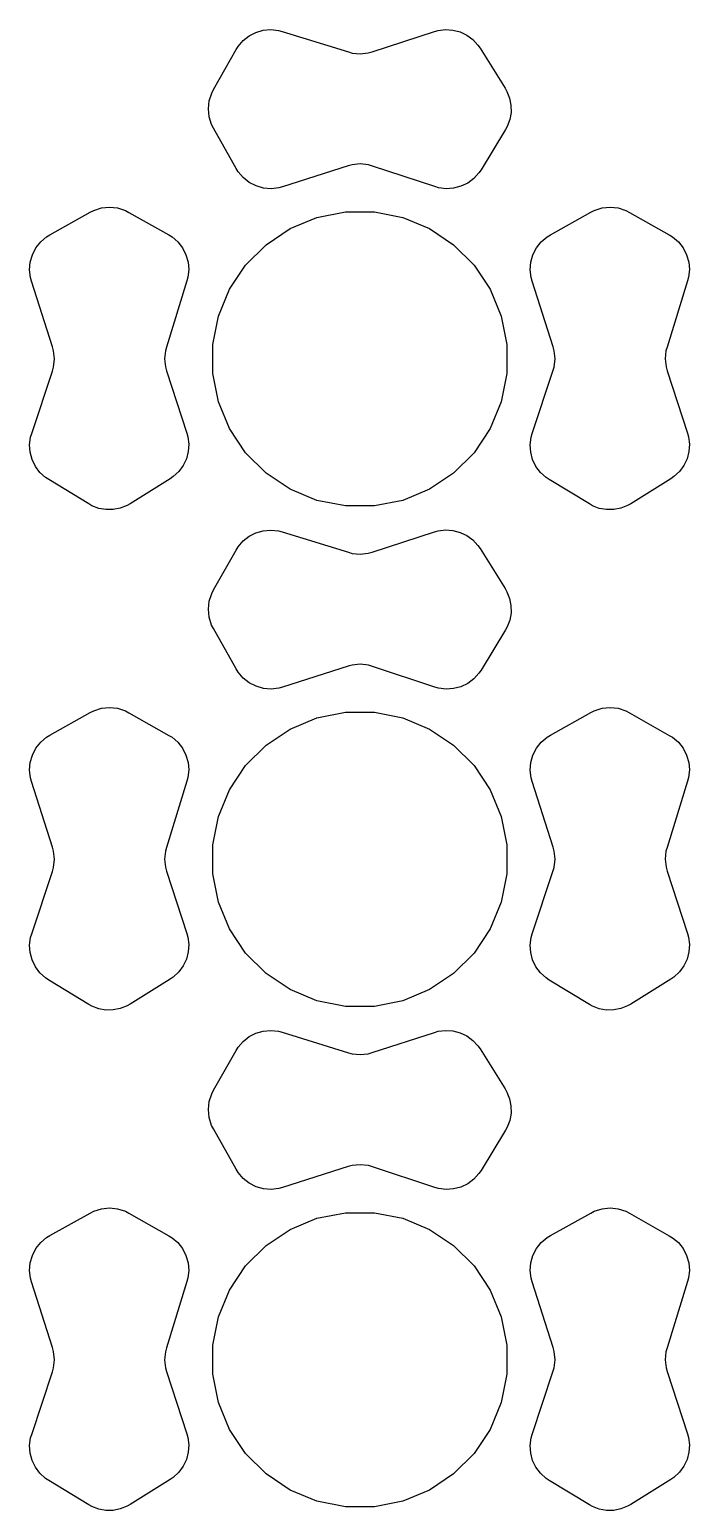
# Model space of a CAD drawing. Header units: millimetres. Extents: x 69 to 174, y -160 to -92.
# Drawn here: x 118.29 to 121.63, y -114.16 to -106.64 of the extents above; entities that cross this region are included whole.
import ezdxf

# ---------------------------------------------------------------- set-up
doc = ezdxf.new("R2010")
doc.units = ezdxf.units.MM
doc.layers.add('Front', color=13, linetype='CONTINUOUS', true_color=0xc83434)

msp = doc.modelspace()

# ---------------------------------------------------------------- linework, layer by layer
at = {"layer": 'Front', "linetype": 'CONTINUOUS'}
for p, q in [((119.400375, -106.675957), (119.434826, -106.658287)), ((119.434826, -106.658287), (119.472032, -106.647572)), ((119.472032, -106.647572), (119.510604, -106.644211)), ((119.510604, -106.644211), (119.549102, -106.64833)), ((119.549102, -106.64833), (119.56773, -106.653619)), ((119.56773, -106.653619), (119.903712, -106.757468)), ((120.024385, -106.756661), (120.340686, -106.654239)), ((120.340686, -106.654239), (120.358849, -106.648823)), ((120.358849, -106.648823), (120.396456, -106.644142)), ((120.396456, -106.644142), (120.434272, -106.646623)), ((120.434272, -106.646623), (120.470945, -106.656177)), ((120.470945, -106.656177), (120.505164, -106.672462)), ((119.334778, -106.745898), (119.344731, -106.729287)), ((119.344731, -106.729287), (119.369965, -106.699922)), ((119.369965, -106.699922), (119.400375, -106.675957)), ((120.505164, -106.672462), (120.535707, -106.694897)), ((120.535707, -106.694897), (120.561481, -106.722679)), ((120.561481, -106.722679), (120.571899, -106.738513)), ((119.219998, -106.947911), (119.334778, -106.745898)), ((119.903712, -106.757468), (119.923398, -106.763035)), ((119.923398, -106.763035), (119.964114, -106.766934)), ((119.964114, -106.766934), (120.004776, -106.762491)), ((120.004776, -106.762491), (120.024385, -106.756661)), ((120.571899, -106.738513), (120.698898, -106.941711)), ((119.210268, -106.966066), (119.219998, -106.947911)), ((120.698898, -106.941711), (120.7083, -106.957547)), ((120.7083, -106.957547), (120.721774, -106.991819)), ((119.193339, -107.046228), (119.197667, -107.005273)), ((119.197667, -107.005273), (119.210268, -106.966066)), ((120.721774, -106.991819), (120.72875, -107.027978)), ((120.72875, -107.027978), (120.728993, -107.064802)), ((119.197468, -107.087203), (119.193339, -107.046228)), ((119.20988, -107.12647), (119.197468, -107.087203)), ((120.722495, -107.10105), (120.709477, -107.135497)), ((120.728993, -107.064802), (120.722495, -107.10105)), ((119.219522, -107.144672), (119.20988, -107.12647)), ((119.334392, -107.349141), (119.219522, -107.144672)), ((120.700286, -107.151457), (120.576737, -107.355084)), ((120.709477, -107.135497), (120.700286, -107.151457)), ((119.902393, -107.335815), (119.569401, -107.441767)), ((119.922491, -107.32999), (119.902393, -107.335815)), ((119.964123, -107.325852), (119.922491, -107.32999)), ((120.005708, -107.330442), (119.964123, -107.325852)), ((120.025742, -107.336485), (120.005708, -107.330442)), ((120.343041, -107.441254), (120.025742, -107.336485)), ((119.344378, -107.365948), (119.334392, -107.349141)), ((119.369775, -107.395661), (119.344378, -107.365948)), ((119.400454, -107.419882), (119.369775, -107.395661)), ((120.540542, -107.399746), (120.509737, -107.422746)), ((120.56639, -107.37129), (120.540542, -107.399746)), ((120.576737, -107.355084), (120.56639, -107.37129)), ((119.435249, -107.437691), (119.400454, -107.419882)), ((119.472838, -107.448412), (119.435249, -107.437691)), ((119.511793, -107.451636), (119.472838, -107.448412)), ((119.550633, -107.447242), (119.511793, -107.451636)), ((119.569401, -107.441767), (119.550633, -107.447242)), ((120.361432, -107.446862), (120.343041, -107.441254)), ((120.399567, -107.451727), (120.361432, -107.446862)), ((120.437929, -107.449223), (120.399567, -107.451727)), ((120.475108, -107.439442), (120.437929, -107.449223)), ((120.509737, -107.422746), (120.475108, -107.439442)), ((118.593485, -107.571255), (118.611686, -107.561613)), ((118.611686, -107.561613), (118.650954, -107.549202)), ((118.650954, -107.549202), (118.691929, -107.545074)), ((118.691929, -107.545074), (118.732883, -107.549402)), ((118.732883, -107.549402), (118.77209, -107.562004)), ((118.77209, -107.562004), (118.790246, -107.571731)), ((121.133485, -107.571255), (121.151686, -107.561613)), ((121.151686, -107.561613), (121.190954, -107.549202)), ((121.190954, -107.549202), (121.231929, -107.545074)), ((121.231929, -107.545074), (121.272883, -107.549402)), ((121.272883, -107.549402), (121.31209, -107.562004)), ((121.31209, -107.562004), (121.330246, -107.571731)), ((118.389016, -107.686125), (118.593485, -107.571255)), ((118.790246, -107.571731), (118.992259, -107.686511)), ((119.608452, -107.654468), (119.744286, -107.598204)), ((119.744286, -107.598204), (119.888487, -107.56952)), ((119.888487, -107.56952), (120.035513, -107.56952)), ((120.035513, -107.56952), (120.179714, -107.598204)), ((120.179714, -107.598204), (120.315548, -107.654468)), ((120.929016, -107.686125), (121.133485, -107.571255)), ((121.330246, -107.571731), (121.532259, -107.686511)), ((118.342498, -107.721511), (118.372212, -107.696116)), ((118.372212, -107.696116), (118.389016, -107.686125)), ((118.992259, -107.686511), (119.00887, -107.696465)), ((119.00887, -107.696465), (119.038234, -107.721702)), ((119.486205, -107.736151), (119.608452, -107.654468)), ((120.315548, -107.654468), (120.437795, -107.736151)), ((120.882498, -107.721511), (120.912212, -107.696116)), ((120.912212, -107.696116), (120.929016, -107.686125)), ((121.532259, -107.686511), (121.54887, -107.696465)), ((121.54887, -107.696465), (121.578234, -107.721702)), ((118.289744, -107.824572), (118.300465, -107.786983)), ((118.300465, -107.786983), (118.318275, -107.752189)), ((118.318275, -107.752189), (118.342498, -107.721511)), ((119.038234, -107.721702), (119.0622, -107.752113)), ((119.0622, -107.752113), (119.079872, -107.786563)), ((119.079872, -107.786563), (119.090592, -107.823769)), ((119.382242, -107.840114), (119.486205, -107.736151)), ((120.437795, -107.736151), (120.541758, -107.840114)), ((120.829744, -107.824572), (120.840465, -107.786983)), ((120.840465, -107.786983), (120.858275, -107.752189)), ((120.858275, -107.752189), (120.882498, -107.721511)), ((121.578234, -107.721702), (121.6022, -107.752113)), ((121.6022, -107.752113), (121.619872, -107.786563)), ((121.619872, -107.786563), (121.630592, -107.823769)), ((118.28652, -107.863527), (118.289744, -107.824572)), ((119.093959, -107.862341), (119.089849, -107.900841)), ((119.090592, -107.823769), (119.093959, -107.862341)), ((119.300559, -107.962361), (119.382242, -107.840114)), ((120.541758, -107.840114), (120.623441, -107.962361)), ((120.82652, -107.863527), (120.829744, -107.824572)), ((121.633959, -107.862341), (121.629849, -107.900841)), ((121.630592, -107.823769), (121.633959, -107.862341)), ((118.290915, -107.902367), (118.28652, -107.863527)), ((118.29639, -107.921134), (118.290915, -107.902367)), ((118.402342, -108.254126), (118.29639, -107.921134)), ((119.084538, -107.919463), (118.980689, -108.255445)), ((119.089849, -107.900841), (119.084538, -107.919463)), ((120.830915, -107.902367), (120.82652, -107.863527)), ((120.83639, -107.921134), (120.830915, -107.902367)), ((120.942342, -108.254126), (120.83639, -107.921134)), ((121.624538, -107.919463), (121.520689, -108.255445)), ((121.629849, -107.900841), (121.624538, -107.919463)), ((119.244295, -108.098195), (119.300559, -107.962361)), ((120.623441, -107.962361), (120.679705, -108.098195)), ((119.215611, -108.242396), (119.244295, -108.098195)), ((120.679705, -108.098195), (120.708389, -108.242396)), ((118.408166, -108.274225), (118.402342, -108.254126)), ((118.412305, -108.315857), (118.408166, -108.274225)), ((118.975122, -108.275131), (118.971224, -108.315848)), ((118.980689, -108.255445), (118.975122, -108.275131)), ((119.215611, -108.389422), (119.215611, -108.242396)), ((120.708389, -108.242396), (120.708389, -108.389422)), ((120.948166, -108.274225), (120.942342, -108.254126)), ((120.952305, -108.315857), (120.948166, -108.274225)), ((121.515122, -108.275131), (121.511224, -108.315848)), ((121.520689, -108.255445), (121.515122, -108.275131)), ((118.296903, -108.694774), (118.401672, -108.377475)), ((118.401672, -108.377475), (118.407715, -108.357441)), ((118.407715, -108.357441), (118.412305, -108.315857)), ((118.971224, -108.315848), (118.975666, -108.356509)), ((118.975666, -108.356509), (118.981496, -108.376118)), ((118.981496, -108.376118), (119.083918, -108.692419)), ((120.836903, -108.694774), (120.941672, -108.377475)), ((120.941672, -108.377475), (120.947715, -108.357441)), ((120.947715, -108.357441), (120.952305, -108.315857)), ((121.511224, -108.315848), (121.515666, -108.356509)), ((121.515666, -108.356509), (121.521496, -108.376118)), ((121.521496, -108.376118), (121.623918, -108.692419)), ((119.244295, -108.533623), (119.215611, -108.389422)), ((120.708389, -108.389422), (120.679705, -108.533623)), ((119.300559, -108.669457), (119.244295, -108.533623)), ((120.679705, -108.533623), (120.623441, -108.669457)), ((119.382242, -108.791704), (119.300559, -108.669457)), ((120.623441, -108.669457), (120.541758, -108.791704)), ((118.286445, -108.751303), (118.291314, -108.71317)), ((118.288945, -108.789664), (118.286445, -108.751303)), ((118.291314, -108.71317), (118.296903, -108.694774)), ((119.083918, -108.692419), (119.089334, -108.710582)), ((119.089334, -108.710582), (119.094014, -108.748189)), ((119.094014, -108.748189), (119.091532, -108.786004)), ((120.826445, -108.751303), (120.831314, -108.71317)), ((120.828945, -108.789664), (120.826445, -108.751303)), ((120.831314, -108.71317), (120.836903, -108.694774)), ((121.623918, -108.692419), (121.629334, -108.710582)), ((121.629334, -108.710582), (121.634014, -108.748189)), ((121.634014, -108.748189), (121.631532, -108.786004)), ((118.298721, -108.826843), (118.288945, -108.789664)), ((118.315415, -108.861471), (118.298721, -108.826843)), ((119.081978, -108.822677), (119.065693, -108.856896)), ((119.091532, -108.786004), (119.081978, -108.822677)), ((119.486205, -108.895667), (119.382242, -108.791704)), ((120.541758, -108.791704), (120.437795, -108.895667)), ((120.838721, -108.826843), (120.828945, -108.789664)), ((120.855415, -108.861471), (120.838721, -108.826843)), ((121.621978, -108.822677), (121.605693, -108.856896)), ((121.631532, -108.786004), (121.621978, -108.822677)), ((118.338413, -108.892276), (118.315415, -108.861471)), ((118.366868, -108.918124), (118.338413, -108.892276)), ((119.015477, -108.913213), (118.999644, -108.923632)), ((119.043258, -108.887438), (119.015477, -108.913213)), ((119.065693, -108.856896), (119.043258, -108.887438)), ((119.608452, -108.97735), (119.486205, -108.895667)), ((120.437795, -108.895667), (120.315548, -108.97735)), ((120.878413, -108.892276), (120.855415, -108.861471)), ((120.906868, -108.918124), (120.878413, -108.892276)), ((121.555477, -108.913213), (121.539644, -108.923632)), ((121.583258, -108.887438), (121.555477, -108.913213)), ((121.605693, -108.856896), (121.583258, -108.887438)), ((118.383073, -108.92847), (118.366868, -108.918124)), ((118.5867, -109.052019), (118.383073, -108.92847)), ((118.999644, -108.923632), (118.796446, -109.050631)), ((119.744286, -109.033614), (119.608452, -108.97735)), ((120.315548, -108.97735), (120.179714, -109.033614)), ((120.923073, -108.92847), (120.906868, -108.918124)), ((121.1267, -109.052019), (120.923073, -108.92847)), ((121.539644, -108.923632), (121.336446, -109.050631)), ((118.602661, -109.061208), (118.5867, -109.052019)), ((118.637108, -109.074228), (118.602661, -109.061208)), ((118.78061, -109.060034), (118.746338, -109.073507)), ((118.796446, -109.050631), (118.78061, -109.060034)), ((119.888487, -109.062298), (119.744286, -109.033614)), ((120.035513, -109.062298), (119.888487, -109.062298)), ((120.179714, -109.033614), (120.035513, -109.062298)), ((121.142661, -109.061208), (121.1267, -109.052019)), ((121.177108, -109.074228), (121.142661, -109.061208)), ((121.32061, -109.060034), (121.286338, -109.073507)), ((121.336446, -109.050631), (121.32061, -109.060034)), ((118.673355, -109.080726), (118.637108, -109.074228)), ((118.710179, -109.080483), (118.673355, -109.080726)), ((118.746338, -109.073507), (118.710179, -109.080483)), ((121.213355, -109.080726), (121.177108, -109.074228)), ((121.250179, -109.080483), (121.213355, -109.080726)), ((121.286338, -109.073507), (121.250179, -109.080483)), ((119.369965, -109.239922), (119.400375, -109.215957)), ((119.400375, -109.215957), (119.434826, -109.198287)), ((119.434826, -109.198287), (119.472032, -109.187572)), ((119.472032, -109.187572), (119.510604, -109.184211)), ((119.510604, -109.184211), (119.549102, -109.18833)), ((119.549102, -109.18833), (119.56773, -109.193619)), ((119.56773, -109.193619), (119.903712, -109.297468)), ((120.024385, -109.296661), (120.340686, -109.194239)), ((120.340686, -109.194239), (120.358849, -109.188823)), ((120.358849, -109.188823), (120.396456, -109.184142)), ((120.396456, -109.184142), (120.434272, -109.186623)), ((120.434272, -109.186623), (120.470945, -109.196177)), ((120.470945, -109.196177), (120.505164, -109.212462)), ((120.505164, -109.212462), (120.535707, -109.234897)), ((119.219998, -109.487911), (119.334778, -109.285898)), ((119.334778, -109.285898), (119.344731, -109.269287)), ((119.344731, -109.269287), (119.369965, -109.239922)), ((120.535707, -109.234897), (120.561481, -109.262679)), ((120.561481, -109.262679), (120.571899, -109.278513)), ((120.571899, -109.278513), (120.698898, -109.481711)), ((119.903712, -109.297468), (119.923398, -109.303035)), ((119.923398, -109.303035), (119.964114, -109.306934)), ((119.964114, -109.306934), (120.004776, -109.302491)), ((120.004776, -109.302491), (120.024385, -109.296661)), ((119.197667, -109.545273), (119.210268, -109.506066)), ((119.210268, -109.506066), (119.219998, -109.487911)), ((120.698898, -109.481711), (120.7083, -109.497547)), ((120.7083, -109.497547), (120.721774, -109.531819)), ((119.193339, -109.586228), (119.197667, -109.545273)), ((119.197468, -109.627203), (119.193339, -109.586228)), ((120.721774, -109.531819), (120.72875, -109.567978)), ((120.72875, -109.567978), (120.728993, -109.604802)), ((119.20988, -109.66647), (119.197468, -109.627203)), ((119.219522, -109.684672), (119.20988, -109.66647)), ((120.722495, -109.64105), (120.709477, -109.675497)), ((120.728993, -109.604802), (120.722495, -109.64105)), ((119.334392, -109.889141), (119.219522, -109.684672)), ((120.700286, -109.691457), (120.576737, -109.895084)), ((120.709477, -109.675497), (120.700286, -109.691457)), ((119.344378, -109.905948), (119.334392, -109.889141)), ((119.902393, -109.875815), (119.569401, -109.981767)), ((119.922491, -109.86999), (119.902393, -109.875815)), ((119.964123, -109.865852), (119.922491, -109.86999)), ((120.005708, -109.870442), (119.964123, -109.865852)), ((120.025742, -109.876485), (120.005708, -109.870442)), ((120.343041, -109.981254), (120.025742, -109.876485)), ((119.369775, -109.935661), (119.344378, -109.905948)), ((119.400454, -109.959882), (119.369775, -109.935661)), ((119.435249, -109.977691), (119.400454, -109.959882)), ((120.509737, -109.962746), (120.475108, -109.979442)), ((120.540542, -109.939746), (120.509737, -109.962746)), ((120.56639, -109.91129), (120.540542, -109.939746)), ((120.576737, -109.895084), (120.56639, -109.91129)), ((119.472838, -109.988412), (119.435249, -109.977691)), ((119.511793, -109.991636), (119.472838, -109.988412)), ((119.550633, -109.987242), (119.511793, -109.991636)), ((119.569401, -109.981767), (119.550633, -109.987242)), ((120.361432, -109.986862), (120.343041, -109.981254)), ((120.399567, -109.991727), (120.361432, -109.986862)), ((120.437929, -109.989223), (120.399567, -109.991727)), ((120.475108, -109.979442), (120.437929, -109.989223)), ((118.389016, -110.226125), (118.593485, -110.111255)), ((118.593485, -110.111255), (118.611686, -110.101613)), ((118.611686, -110.101613), (118.650954, -110.089202)), ((118.650954, -110.089202), (118.691929, -110.085074)), ((118.691929, -110.085074), (118.732883, -110.089402)), ((118.732883, -110.089402), (118.77209, -110.102004)), ((118.77209, -110.102004), (118.790246, -110.111731)), ((118.790246, -110.111731), (118.992259, -110.226511)), ((119.744286, -110.138204), (119.888487, -110.10952)), ((119.888487, -110.10952), (120.035513, -110.10952)), ((120.035513, -110.10952), (120.179714, -110.138204)), ((120.929016, -110.226125), (121.133485, -110.111255)), ((121.133485, -110.111255), (121.151686, -110.101613)), ((121.151686, -110.101613), (121.190954, -110.089202)), ((121.190954, -110.089202), (121.231929, -110.085074)), ((121.231929, -110.085074), (121.272883, -110.089402)), ((121.272883, -110.089402), (121.31209, -110.102004)), ((121.31209, -110.102004), (121.330246, -110.111731)), ((121.330246, -110.111731), (121.532259, -110.226511)), ((119.608452, -110.194468), (119.744286, -110.138204)), ((120.179714, -110.138204), (120.315548, -110.194468)), ((118.318275, -110.292189), (118.342498, -110.261511)), ((118.342498, -110.261511), (118.372212, -110.236116)), ((118.372212, -110.236116), (118.389016, -110.226125)), ((118.992259, -110.226511), (119.00887, -110.236465)), ((119.00887, -110.236465), (119.038234, -110.261702)), ((119.038234, -110.261702), (119.0622, -110.292113)), ((119.486205, -110.276151), (119.608452, -110.194468)), ((120.315548, -110.194468), (120.437795, -110.276151)), ((120.858275, -110.292189), (120.882498, -110.261511)), ((120.882498, -110.261511), (120.912212, -110.236116)), ((120.912212, -110.236116), (120.929016, -110.226125)), ((121.532259, -110.226511), (121.54887, -110.236465)), ((121.54887, -110.236465), (121.578234, -110.261702)), ((121.578234, -110.261702), (121.6022, -110.292113)), ((118.289744, -110.364572), (118.300465, -110.326983)), ((118.300465, -110.326983), (118.318275, -110.292189)), ((119.0622, -110.292113), (119.079872, -110.326563)), ((119.079872, -110.326563), (119.090592, -110.363769)), ((119.382242, -110.380114), (119.486205, -110.276151)), ((120.437795, -110.276151), (120.541758, -110.380114)), ((120.829744, -110.364572), (120.840465, -110.326983)), ((120.840465, -110.326983), (120.858275, -110.292189)), ((121.6022, -110.292113), (121.619872, -110.326563)), ((121.619872, -110.326563), (121.630592, -110.363769)), ((118.28652, -110.403527), (118.289744, -110.364572)), ((118.290915, -110.442367), (118.28652, -110.403527)), ((119.093959, -110.402341), (119.089849, -110.440841)), ((119.090592, -110.363769), (119.093959, -110.402341)), ((119.300559, -110.502361), (119.382242, -110.380114)), ((120.541758, -110.380114), (120.623441, -110.502361)), ((120.82652, -110.403527), (120.829744, -110.364572)), ((120.830915, -110.442367), (120.82652, -110.403527)), ((121.633959, -110.402341), (121.629849, -110.440841)), ((121.630592, -110.363769), (121.633959, -110.402341)), ((118.29639, -110.461134), (118.290915, -110.442367)), ((118.402342, -110.794126), (118.29639, -110.461134)), ((119.084538, -110.459463), (118.980689, -110.795445)), ((119.089849, -110.440841), (119.084538, -110.459463)), ((120.83639, -110.461134), (120.830915, -110.442367)), ((120.942342, -110.794126), (120.83639, -110.461134)), ((121.624538, -110.459463), (121.520689, -110.795445)), ((121.629849, -110.440841), (121.624538, -110.459463)), ((119.244295, -110.638195), (119.300559, -110.502361)), ((120.623441, -110.502361), (120.679705, -110.638195)), ((119.215611, -110.782396), (119.244295, -110.638195)), ((120.679705, -110.638195), (120.708389, -110.782396)), ((118.408166, -110.814225), (118.402342, -110.794126)), ((119.215611, -110.929422), (119.215611, -110.782396)), ((120.708389, -110.782396), (120.708389, -110.929422)), ((120.948166, -110.814225), (120.942342, -110.794126)), ((118.407715, -110.897441), (118.412305, -110.855857)), ((118.412305, -110.855857), (118.408166, -110.814225)), ((118.975122, -110.815131), (118.971224, -110.855848)), ((118.971224, -110.855848), (118.975666, -110.896509)), ((118.980689, -110.795445), (118.975122, -110.815131)), ((120.947715, -110.897441), (120.952305, -110.855857)), ((120.952305, -110.855857), (120.948166, -110.814225)), ((121.515122, -110.815131), (121.511224, -110.855848)), ((121.511224, -110.855848), (121.515666, -110.896509)), ((121.520689, -110.795445), (121.515122, -110.815131)), ((118.296903, -111.234774), (118.401672, -110.917475)), ((118.401672, -110.917475), (118.407715, -110.897441)), ((118.975666, -110.896509), (118.981496, -110.916118)), ((118.981496, -110.916118), (119.083918, -111.232419)), ((119.244295, -111.073623), (119.215611, -110.929422)), ((120.708389, -110.929422), (120.679705, -111.073623)), ((120.836903, -111.234774), (120.941672, -110.917475)), ((120.941672, -110.917475), (120.947715, -110.897441)), ((121.515666, -110.896509), (121.521496, -110.916118)), ((121.521496, -110.916118), (121.623918, -111.232419)), ((119.300559, -111.209457), (119.244295, -111.073623)), ((120.679705, -111.073623), (120.623441, -111.209457)), ((118.291314, -111.25317), (118.296903, -111.234774)), ((119.083918, -111.232419), (119.089334, -111.250582)), ((119.382242, -111.331704), (119.300559, -111.209457)), ((120.623441, -111.209457), (120.541758, -111.331704)), ((120.831314, -111.25317), (120.836903, -111.234774)), ((121.623918, -111.232419), (121.629334, -111.250582)), ((118.286445, -111.291303), (118.291314, -111.25317)), ((118.288945, -111.329664), (118.286445, -111.291303)), ((119.089334, -111.250582), (119.094014, -111.288189)), ((119.094014, -111.288189), (119.091532, -111.326004)), ((120.826445, -111.291303), (120.831314, -111.25317)), ((120.828945, -111.329664), (120.826445, -111.291303)), ((121.629334, -111.250582), (121.634014, -111.288189)), ((121.634014, -111.288189), (121.631532, -111.326004)), ((118.298721, -111.366843), (118.288945, -111.329664)), ((118.315415, -111.401471), (118.298721, -111.366843)), ((119.081978, -111.362677), (119.065693, -111.396896)), ((119.091532, -111.326004), (119.081978, -111.362677)), ((119.486205, -111.435667), (119.382242, -111.331704)), ((120.541758, -111.331704), (120.437795, -111.435667)), ((120.838721, -111.366843), (120.828945, -111.329664)), ((120.855415, -111.401471), (120.838721, -111.366843)), ((121.621978, -111.362677), (121.605693, -111.396896)), ((121.631532, -111.326004), (121.621978, -111.362677)), ((118.338413, -111.432276), (118.315415, -111.401471)), ((118.366868, -111.458124), (118.338413, -111.432276)), ((118.383073, -111.46847), (118.366868, -111.458124)), ((118.5867, -111.592019), (118.383073, -111.46847)), ((118.999644, -111.463632), (118.796446, -111.590631)), ((119.015477, -111.453213), (118.999644, -111.463632)), ((119.043258, -111.427438), (119.015477, -111.453213)), ((119.065693, -111.396896), (119.043258, -111.427438)), ((119.608452, -111.51735), (119.486205, -111.435667)), ((120.437795, -111.435667), (120.315548, -111.51735)), ((120.878413, -111.432276), (120.855415, -111.401471)), ((120.906868, -111.458124), (120.878413, -111.432276)), ((120.923073, -111.46847), (120.906868, -111.458124)), ((121.1267, -111.592019), (120.923073, -111.46847)), ((121.539644, -111.463632), (121.336446, -111.590631)), ((121.555477, -111.453213), (121.539644, -111.463632)), ((121.583258, -111.427438), (121.555477, -111.453213)), ((121.605693, -111.396896), (121.583258, -111.427438)), ((119.744286, -111.573614), (119.608452, -111.51735)), ((120.315548, -111.51735), (120.179714, -111.573614)), ((118.602661, -111.601208), (118.5867, -111.592019)), ((118.637108, -111.614228), (118.602661, -111.601208)), ((118.673355, -111.620726), (118.637108, -111.614228)), ((118.710179, -111.620483), (118.673355, -111.620726)), ((118.746338, -111.613507), (118.710179, -111.620483)), ((118.78061, -111.600034), (118.746338, -111.613507)), ((118.796446, -111.590631), (118.78061, -111.600034)), ((119.888487, -111.602298), (119.744286, -111.573614)), ((120.035513, -111.602298), (119.888487, -111.602298)), ((120.179714, -111.573614), (120.035513, -111.602298)), ((121.142661, -111.601208), (121.1267, -111.592019)), ((121.177108, -111.614228), (121.142661, -111.601208)), ((121.213355, -111.620726), (121.177108, -111.614228)), ((121.250179, -111.620483), (121.213355, -111.620726)), ((121.286338, -111.613507), (121.250179, -111.620483)), ((121.32061, -111.600034), (121.286338, -111.613507)), ((121.336446, -111.590631), (121.32061, -111.600034)), ((119.369965, -111.779922), (119.400375, -111.755957)), ((119.400375, -111.755957), (119.434826, -111.738287)), ((119.434826, -111.738287), (119.472032, -111.727572)), ((119.472032, -111.727572), (119.510604, -111.724211)), ((119.510604, -111.724211), (119.549102, -111.72833)), ((119.549102, -111.72833), (119.56773, -111.733619)), ((119.56773, -111.733619), (119.903712, -111.837468)), ((120.024385, -111.836661), (120.340686, -111.734239)), ((120.340686, -111.734239), (120.358849, -111.728823)), ((120.358849, -111.728823), (120.396456, -111.724142)), ((120.396456, -111.724142), (120.434272, -111.726623)), ((120.434272, -111.726623), (120.470945, -111.736177)), ((120.470945, -111.736177), (120.505164, -111.752462)), ((120.505164, -111.752462), (120.535707, -111.774897)), ((119.219998, -112.027911), (119.334778, -111.825898)), ((119.334778, -111.825898), (119.344731, -111.809287)), ((119.344731, -111.809287), (119.369965, -111.779922)), ((119.903712, -111.837468), (119.923398, -111.843035)), ((119.923398, -111.843035), (119.964114, -111.846934)), ((119.964114, -111.846934), (120.004776, -111.842491)), ((120.004776, -111.842491), (120.024385, -111.836661)), ((120.535707, -111.774897), (120.561481, -111.802679)), ((120.561481, -111.802679), (120.571899, -111.818513)), ((120.571899, -111.818513), (120.698898, -112.021711)), ((119.197667, -112.085273), (119.210268, -112.046066)), ((119.210268, -112.046066), (119.219998, -112.027911)), ((120.698898, -112.021711), (120.7083, -112.037547)), ((120.7083, -112.037547), (120.721774, -112.071819)), ((120.721774, -112.071819), (120.72875, -112.107978)), ((119.193339, -112.126228), (119.197667, -112.085273)), ((119.197468, -112.167203), (119.193339, -112.126228)), ((120.728993, -112.144802), (120.722495, -112.18105)), ((120.72875, -112.107978), (120.728993, -112.144802)), ((119.20988, -112.20647), (119.197468, -112.167203)), ((119.219522, -112.224672), (119.20988, -112.20647)), ((120.709477, -112.215497), (120.700286, -112.231457)), ((120.722495, -112.18105), (120.709477, -112.215497)), ((119.334392, -112.429141), (119.219522, -112.224672)), ((120.700286, -112.231457), (120.576737, -112.435084)), ((119.344378, -112.445948), (119.334392, -112.429141)), ((119.369775, -112.475661), (119.344378, -112.445948)), ((119.902393, -112.415815), (119.569401, -112.521767)), ((119.922491, -112.40999), (119.902393, -112.415815)), ((119.964123, -112.405852), (119.922491, -112.40999)), ((120.005708, -112.410442), (119.964123, -112.405852)), ((120.025742, -112.416485), (120.005708, -112.410442)), ((120.343041, -112.521254), (120.025742, -112.416485)), ((120.576737, -112.435084), (120.56639, -112.45129)), ((119.400454, -112.499882), (119.369775, -112.475661)), ((119.435249, -112.517691), (119.400454, -112.499882)), ((119.472838, -112.528412), (119.435249, -112.517691)), ((119.569401, -112.521767), (119.550633, -112.527242)), ((120.361432, -112.526862), (120.343041, -112.521254)), ((120.475108, -112.519442), (120.437929, -112.529223)), ((120.509737, -112.502746), (120.475108, -112.519442)), ((120.540542, -112.479746), (120.509737, -112.502746)), ((120.56639, -112.45129), (120.540542, -112.479746)), ((119.511793, -112.531636), (119.472838, -112.528412)), ((119.550633, -112.527242), (119.511793, -112.531636)), ((120.399567, -112.531727), (120.361432, -112.526862)), ((120.437929, -112.529223), (120.399567, -112.531727)), ((118.389016, -112.766125), (118.593485, -112.651255)), ((118.593485, -112.651255), (118.611686, -112.641613)), ((118.611686, -112.641613), (118.650954, -112.629202)), ((118.650954, -112.629202), (118.691929, -112.625074)), ((118.691929, -112.625074), (118.732883, -112.629402)), ((118.732883, -112.629402), (118.77209, -112.642004)), ((118.77209, -112.642004), (118.790246, -112.651731)), ((118.790246, -112.651731), (118.992259, -112.766511)), ((119.744286, -112.678204), (119.888487, -112.64952)), ((119.888487, -112.64952), (120.035513, -112.64952)), ((120.035513, -112.64952), (120.179714, -112.678204)), ((120.929016, -112.766125), (121.133485, -112.651255)), ((121.133485, -112.651255), (121.151686, -112.641613)), ((121.151686, -112.641613), (121.190954, -112.629202)), ((121.190954, -112.629202), (121.231929, -112.625074)), ((121.231929, -112.625074), (121.272883, -112.629402)), ((121.272883, -112.629402), (121.31209, -112.642004)), ((121.31209, -112.642004), (121.330246, -112.651731)), ((121.330246, -112.651731), (121.532259, -112.766511)), ((119.486205, -112.816151), (119.608452, -112.734468)), ((119.608452, -112.734468), (119.744286, -112.678204)), ((120.179714, -112.678204), (120.315548, -112.734468)), ((120.315548, -112.734468), (120.437795, -112.816151)), ((118.318275, -112.832189), (118.342498, -112.801511)), ((118.342498, -112.801511), (118.372212, -112.776116)), ((118.372212, -112.776116), (118.389016, -112.766125)), ((118.992259, -112.766511), (119.00887, -112.776465)), ((119.00887, -112.776465), (119.038234, -112.801702)), ((119.038234, -112.801702), (119.0622, -112.832113)), ((119.382242, -112.920114), (119.486205, -112.816151)), ((120.437795, -112.816151), (120.541758, -112.920114)), ((120.858275, -112.832189), (120.882498, -112.801511)), ((120.882498, -112.801511), (120.912212, -112.776116)), ((120.912212, -112.776116), (120.929016, -112.766125)), ((121.532259, -112.766511), (121.54887, -112.776465)), ((121.54887, -112.776465), (121.578234, -112.801702)), ((121.578234, -112.801702), (121.6022, -112.832113)), ((118.289744, -112.904572), (118.300465, -112.866983)), ((118.300465, -112.866983), (118.318275, -112.832189)), ((119.0622, -112.832113), (119.079872, -112.866563)), ((119.079872, -112.866563), (119.090592, -112.903769)), ((120.829744, -112.904572), (120.840465, -112.866983)), ((120.840465, -112.866983), (120.858275, -112.832189)), ((121.6022, -112.832113), (121.619872, -112.866563)), ((121.619872, -112.866563), (121.630592, -112.903769)), ((118.28652, -112.943527), (118.289744, -112.904572)), ((118.290915, -112.982367), (118.28652, -112.943527)), ((119.093959, -112.942341), (119.089849, -112.980841)), ((119.090592, -112.903769), (119.093959, -112.942341)), ((119.300559, -113.042361), (119.382242, -112.920114)), ((120.541758, -112.920114), (120.623441, -113.042361)), ((120.82652, -112.943527), (120.829744, -112.904572)), ((120.830915, -112.982367), (120.82652, -112.943527)), ((121.633959, -112.942341), (121.629849, -112.980841)), ((121.630592, -112.903769), (121.633959, -112.942341)), ((118.29639, -113.001134), (118.290915, -112.982367)), ((118.402342, -113.334126), (118.29639, -113.001134)), ((119.084538, -112.999463), (118.980689, -113.335445)), ((119.089849, -112.980841), (119.084538, -112.999463)), ((119.244295, -113.178195), (119.300559, -113.042361)), ((120.623441, -113.042361), (120.679705, -113.178195)), ((120.83639, -113.001134), (120.830915, -112.982367)), ((120.942342, -113.334126), (120.83639, -113.001134)), ((121.624538, -112.999463), (121.520689, -113.335445)), ((121.629849, -112.980841), (121.624538, -112.999463)), ((119.215611, -113.322396), (119.244295, -113.178195)), ((120.679705, -113.178195), (120.708389, -113.322396)), ((118.408166, -113.354225), (118.402342, -113.334126)), ((118.980689, -113.335445), (118.975122, -113.355131)), ((119.215611, -113.469422), (119.215611, -113.322396)), ((120.708389, -113.322396), (120.708389, -113.469422)), ((120.948166, -113.354225), (120.942342, -113.334126)), ((121.520689, -113.335445), (121.515122, -113.355131)), ((118.407715, -113.437441), (118.412305, -113.395857)), ((118.412305, -113.395857), (118.408166, -113.354225)), ((118.975122, -113.355131), (118.971224, -113.395848)), ((118.971224, -113.395848), (118.975666, -113.436509)), ((120.947715, -113.437441), (120.952305, -113.395857)), ((120.952305, -113.395857), (120.948166, -113.354225)), ((121.515122, -113.355131), (121.511224, -113.395848)), ((121.511224, -113.395848), (121.515666, -113.436509)), ((118.296903, -113.774774), (118.401672, -113.457475)), ((118.401672, -113.457475), (118.407715, -113.437441)), ((118.975666, -113.436509), (118.981496, -113.456118)), ((118.981496, -113.456118), (119.083918, -113.772419)), ((119.244295, -113.613623), (119.215611, -113.469422)), ((120.708389, -113.469422), (120.679705, -113.613623)), ((120.836903, -113.774774), (120.941672, -113.457475)), ((120.941672, -113.457475), (120.947715, -113.437441)), ((121.515666, -113.436509), (121.521496, -113.456118)), ((121.521496, -113.456118), (121.623918, -113.772419)), ((119.300559, -113.749457), (119.244295, -113.613623)), ((120.679705, -113.613623), (120.623441, -113.749457)), ((118.286445, -113.831303), (118.291314, -113.79317)), ((118.291314, -113.79317), (118.296903, -113.774774)), ((119.083918, -113.772419), (119.089334, -113.790582)), ((119.089334, -113.790582), (119.094014, -113.828189)), ((119.382242, -113.871704), (119.300559, -113.749457)), ((120.623441, -113.749457), (120.541758, -113.871704)), ((120.826445, -113.831303), (120.831314, -113.79317)), ((120.831314, -113.79317), (120.836903, -113.774774)), ((121.623918, -113.772419), (121.629334, -113.790582)), ((121.629334, -113.790582), (121.634014, -113.828189)), ((118.288945, -113.869664), (118.286445, -113.831303)), ((118.298721, -113.906843), (118.288945, -113.869664)), ((119.091532, -113.866004), (119.081978, -113.902677)), ((119.094014, -113.828189), (119.091532, -113.866004)), ((119.486205, -113.975667), (119.382242, -113.871704)), ((120.541758, -113.871704), (120.437795, -113.975667)), ((120.828945, -113.869664), (120.826445, -113.831303)), ((120.838721, -113.906843), (120.828945, -113.869664)), ((121.631532, -113.866004), (121.621978, -113.902677)), ((121.634014, -113.828189), (121.631532, -113.866004)), ((118.315415, -113.941471), (118.298721, -113.906843)), ((118.338413, -113.972276), (118.315415, -113.941471)), ((119.065693, -113.936896), (119.043258, -113.967438)), ((119.081978, -113.902677), (119.065693, -113.936896)), ((120.855415, -113.941471), (120.838721, -113.906843)), ((120.878413, -113.972276), (120.855415, -113.941471)), ((121.605693, -113.936896), (121.583258, -113.967438)), ((121.621978, -113.902677), (121.605693, -113.936896)), ((118.366868, -113.998124), (118.338413, -113.972276)), ((118.383073, -114.00847), (118.366868, -113.998124)), ((118.5867, -114.132019), (118.383073, -114.00847)), ((118.999644, -114.003632), (118.796446, -114.130631)), ((119.015477, -113.993213), (118.999644, -114.003632)), ((119.043258, -113.967438), (119.015477, -113.993213)), ((119.608452, -114.05735), (119.486205, -113.975667)), ((120.437795, -113.975667), (120.315548, -114.05735)), ((120.906868, -113.998124), (120.878413, -113.972276)), ((120.923073, -114.00847), (120.906868, -113.998124)), ((121.1267, -114.132019), (120.923073, -114.00847)), ((121.539644, -114.003632), (121.336446, -114.130631)), ((121.555477, -113.993213), (121.539644, -114.003632)), ((121.583258, -113.967438), (121.555477, -113.993213)), ((119.744286, -114.113614), (119.608452, -114.05735)), ((120.315548, -114.05735), (120.179714, -114.113614)), ((118.602661, -114.141208), (118.5867, -114.132019)), ((118.637108, -114.154228), (118.602661, -114.141208)), ((118.673355, -114.160726), (118.637108, -114.154228)), ((118.710179, -114.160483), (118.673355, -114.160726)), ((118.746338, -114.153507), (118.710179, -114.160483)), ((118.78061, -114.140034), (118.746338, -114.153507)), ((118.796446, -114.130631), (118.78061, -114.140034)), ((119.888487, -114.142298), (119.744286, -114.113614)), ((120.035513, -114.142298), (119.888487, -114.142298)), ((120.179714, -114.113614), (120.035513, -114.142298)), ((121.142661, -114.141208), (121.1267, -114.132019)), ((121.177108, -114.154228), (121.142661, -114.141208)), ((121.213355, -114.160726), (121.177108, -114.154228)), ((121.250179, -114.160483), (121.213355, -114.160726)), ((121.286338, -114.153507), (121.250179, -114.160483)), ((121.32061, -114.140034), (121.286338, -114.153507)), ((121.336446, -114.130631), (121.32061, -114.140034))]:
    msp.add_line(p, q, dxfattribs=at)

doc.saveas('drawing.dxf')
